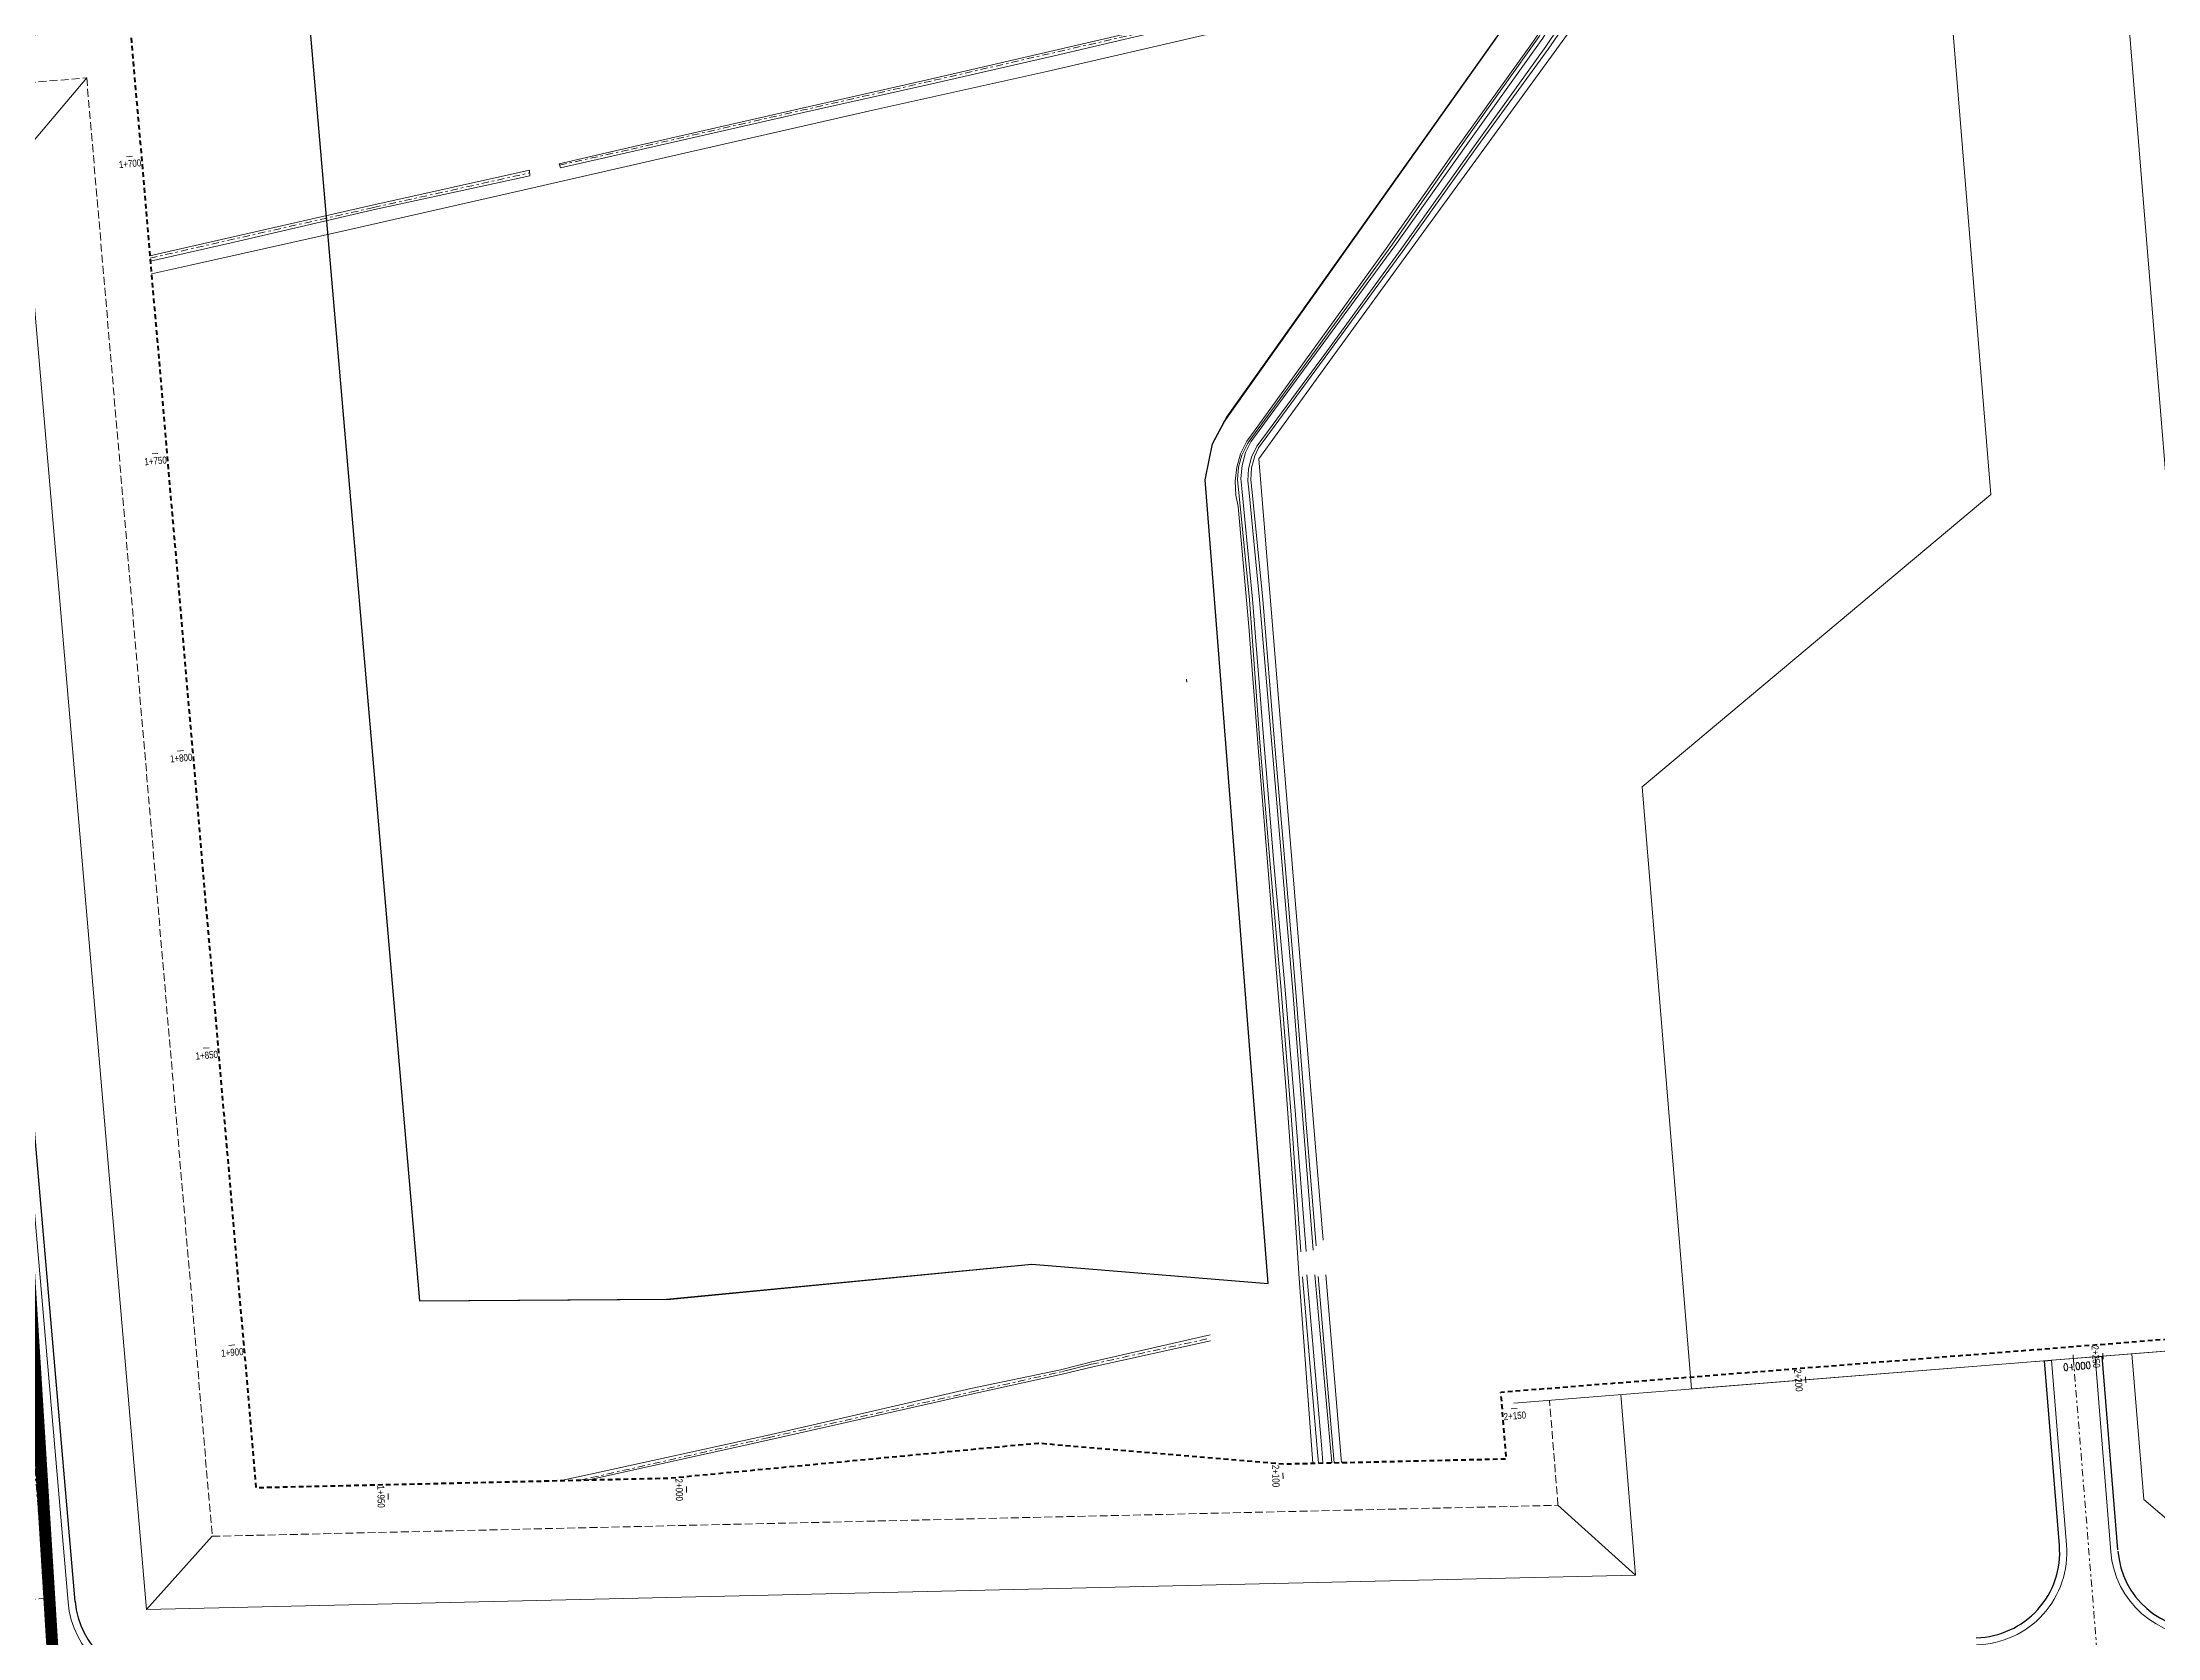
# Model space of a CAD drawing. Header units: metres. Extents: x -703672 to 3951284, y -4124475 to 4104628.
# Drawn here: x 327825.5 to 328180, y 4103715.6 to 4103983 of the extents above; entities that cross this region are included whole.
import ezdxf

# ---------------------------------------------------------------- set-up
doc = ezdxf.new("R2010")
doc.units = ezdxf.units.M
doc.header["$MEASUREMENT"] = 0
for name, pattern in [('DGN Style 2', [1.3283826688107345, 0.7970296012864407, -0.5313530675242938]), ('DGN Style 3', [1.8597357363350286, 1.328382668810735, -0.5313530675242938]), ('DGN Style 7', [2.6567653376214695, 1.195544401929661, -0.5313530675242938, 0.3985148006432204, -0.5313530675242938])]:
    doc.linetypes.add(name, pattern=pattern)
for name, color, linetype, lineweight in [('C-ALGN-STAT', 8, 'Continuous', 0), ('C-ALGN-STAT1', 8, 'Continuous', 0), ('C-ANNO-TEXT', 7, 'Continuous', 25), ('C-PROP-CONS(Alpha)', 7, 'DGN Style 2', 40), ('C-ROAD-CNTR', 8, 'DGN Style 7', 0), ('C-ROAD-CURB', 9, 'Continuous', 0), ('C-ROAD-OTLN', 7, 'Continuous', 0), ('C-RUNW-EDGE', 7, 'Continuous', 0), ('C-SITE-EROS', 252, 'Continuous', 0), ('C-SITE-FENC', 6, 'Continuous', 0), ('V-DTCH-CNTR', 252, 'DGN Style 7', 0), ('V-DTCH-TOP~', 252, 'Continuous', 0), ('V-PVMT-GRVL', 9, 'Continuous', 0), ('V-SITE-FENC', 251, 'FENCE', 0), ('V-STRM-CULV', 3, 'CULVRT', 0)]:
    doc.layers.add(name, color=color, linetype=linetype, lineweight=lineweight)
doc.styles.add('DGN', font='ENGINEERING.shx', dxfattribs={"width": 0.85, "height": 1.2})
doc.styles.add('Style-ENGINEERING', font='ENGINEERING.shx')
doc.styles.add('Style-WORKING', font='WORKING.shx')
doc.linetypes.add('CULVRT', pattern='A,0.10417,-0.009026500000000007,["C",Style-WORKING,S=0.0078125,R=0,X=-0.002799034118652344,Y=-0.00390625],-0.012933,["P",Style-WORKING,S=0.0078125,R=0,X=-0.002614498138427734,Y=-0.00390625],-0.009026499999999993', length=0.135156)
doc.linetypes.add('FENCE', pattern='A,0.1,-0.01302,[7,dgnlstyle-tsaec.shx,S=0.0001240079365079365,R=0,X=0,Y=0],-0.01302', length=0.12604)

# ---------------------------------------------------------------- blocks, each defined once
blk = doc.blocks.new('lbl_tic')
at = {"color": 0, "linetype": 'ByBlock', "lineweight": -2}
blk.add_line((0, -0.04164999999999996), (0, 0.04164999999999996), dxfattribs=at)

msp = doc.modelspace()

# ---------------------------------------------------------------- linework, layer by layer
at = {"layer": 'C-ALGN-STAT1', "flags": 128}
for points in [[(327840.6135635727, 4103963.925943899), (327839.617246765, 4103963.84019532)], [(327844.9009924916, 4103914.110103514), (327843.9046756839, 4103914.024354935)], [(327849.1884214107, 4103864.294263128), (327848.192104603, 4103864.20851455)], [(327853.4758503297, 4103814.478422744), (327852.479533522, 4103814.392674165)], [(327857.7632792487, 4103764.662582359), (327856.766962441, 4103764.57683378)], [(328170.8388152461, 4103763.289029683), (328170.9181266276, 4103762.292179792)], [(328120.9963207069, 4103759.323460605), (328121.0756320884, 4103758.326610714)], [(328071.7152149403, 4103753.950469007), (328072.7119788388, 4103754.030853897)], [(328033.4364924086, 4103743.222917142), (328033.4595270739, 4103742.223182475)], [(327883.4762923739, 4103739.767717361), (327883.4993270391, 4103738.767982694)], [(327933.4630257188, 4103740.919450622), (327933.4860603841, 4103739.919715954)]]:
    msp.add_lwpolyline(points, dxfattribs=at)
at = {"layer": 'C-ANNO-TEXT', "color": 251, "lineweight": 30, "ltscale": 0.6, "elevation": 8.129185709809853}
for points in [[(328148.5222766129, 4104316.835999697), (327636.2924083, 4104274.837372858), (327694.6042840966, 4104003.792685883), (327867.5857724902, 4104017.971496408), (327888.7489738908, 4103772.075253479), (327930.1480395671, 4103772.347375909), (327991.377388112, 4103778.205533828), (328030.9897292816, 4103774.983627418), (328020.397414019, 4103909.701128297), (328021.6175381817, 4103915.716495383), (328024.0348773939, 4103920.166228428), (328073.8161843045, 4103990.316554586), (328076.9767566926, 4104002.336634), (328073.070574273, 4104056.320837132), (328075.746113692, 4104063.261209204), (328158.6543382432, 4104190.301327689), (328175.0174822973, 4104191.778596146), (328167.5720498138, 4104274.248836152), (328151.9951939788, 4104274.479090938)], [(328148.5268188755, 4104316.780600681), (327636.2924083, 4104274.837372858), (327694.6042840966, 4104003.792685883), (327867.5857724902, 4104017.971496408), (327888.7489738908, 4103772.075253479), (327930.8145552425, 4103772.351757019), (327991.377388112, 4103778.205533828), (328030.9897292816, 4103774.983627418), (328020.397414019, 4103909.701128297), (328021.6175381817, 4103915.716495383), (328023.610856816, 4103919.385709762), (328073.8161843045, 4103990.316554586), (328076.9767566926, 4104002.336634), (328073.070574273, 4104056.320837132), (328075.746113692, 4104063.261209204), (328158.6543382432, 4104190.301327689), (328174.0894228251, 4104191.694810721), (328167.5720498138, 4104274.248836152), (328151.9951939788, 4104274.479090938)]]:
    msp.add_lwpolyline(points, close=True, dxfattribs=at)
at = {"layer": 'C-ANNO-TEXT', "color": 1, "lineweight": -2, "ltscale": 0.6, "const_width": 2}
msp.add_lwpolyline([(327885.7091326918, 4103558.900112357), (327836.2487388989, 4103568.407121208), (327819.1258786097, 4103844.10534371), (327501.4196611037, 4103810.832071274)], dxfattribs=at)
at = {"layer": 'C-PROP-CONS(Alpha)', "color": 9, "transparency": 33554661, "flags": 128}
msp.add_lwpolyline([(328051.3527000129, 4102748.37939936), (328033.3155557459, 4102763.759859016), (328008.635876491, 4102785.194791595), (328001.0587122234, 4102791.754994317), (327978.7635198684, 4102811.492673358), (327966.1439298082, 4102822.81362133), (327961.8799502737, 4102829.347595384), (327957.057644274, 4102838.760785415), (327950.9142166439, 4102852.447486374), (327944.9108842695, 4102882.46314165), (327922.9503158275, 4102979.617200589), (327922.1960612735, 4102984.074704956), (327896.895254712, 4103096.805002357), (327873.602682129, 4103197.996084934), (327970.2778919048, 4103222.03458913), (327945.2853782952, 4103305.343080384), (327930.2819876203, 4103330.564998057), (327883.5789010234, 4103409.045375251), (327883.5789010235, 4103409.045375251), (327870.9613363898, 4103413.475533437), (327831.8293273544, 4103476.306306486), (327799.6734495071, 4103521.613691107), (327806.6592676204, 4103526.955593927), (327784.9216440988, 4103571.617824119), (327626.2738909589, 4103555.289453546), (327612.5795421994, 4103537.316554541), (327610.912267143, 4103605.482858766), (327464.3899750119, 4103600.408329677), (327376.9287606052, 4103410.137822579), (327521.4700117525, 4103346.727226583), (327528.8281654069, 4103347.647212733), (327568.3287292437, 4103211.27215154), (327234.5934998402, 4103358.397358307), (327245.9429127203, 4103450.162797557), (327247.4057606828, 4103462.282137395), (327240.1466832621, 4103465.304146356), (327209.4846702361, 4103470.912804143), (327163.5775247305, 4103479.173001934), (327097.1773292364, 4103490.791457197), (327094.8037589096, 4103490.336329404), (327087.5669605479, 4103491.465917642), (327077.449539086, 4103494.95888159), (327074.0302851388, 4103496.139353393), (327072.3445527111, 4103496.70369043), (327040.4265800085, 4103507.290822693), (327024.6254833043, 4103509.746641063), (327005.0554566061, 4103511.621346213), (326997.3663593705, 4103513.401218432), (326987.1858611336, 4103509.176851866), (326924.9401869376, 4103516.679666858), (326868.1898380349, 4103514.452095245, -0.4874798272826256), (326842.7291952347, 4103544.504835935), (326855.8128268328, 4103607.653487044), (326872.3549334486, 4103674.829124694), (326885.7849688843, 4103716.963841686), (326897.1820855098, 4103756.392376348), (326911.8079730987, 4103792.562866542), (326942.7784593481, 4103859.495280759), (326985.0309523789, 4103937.170100313), (327038.3759761521, 4104017.339902852), (327049.9699591843, 4104031.93014326), (327093.2772874826, 4104085.216318096), (327121.0561478767, 4104115.05712215), (327147.4927338528, 4104141.109056442), (327201.0579048989, 4104189.950156559), (327247.8236230445, 4104227.241544621), (327274.2756034104, 4104246.458416275), (327310.9052788371, 4104272.189052842), (327338.7507480193, 4104290.682435896), (327394.3822770293, 4104323.718145463), (327454.7797406209, 4104356.193582261), (327554.8217139727, 4104397.588329164), (327560.1573850386, 4104391.696800068), (327629.8959608893, 4104414.015198105), (327759.0313031515, 4104448.398455133), (327757.2739255879, 4104455.165774307), (328107.0540342975, 4104542.510103815), (328119.3380608568, 4104542.510103815), (328124.6483431717, 4104536.17317302), (328129.4254646109, 4104518.549251009), (328131.921990407, 4104503.029638088), (328135.078302787, 4104500.213224401), (328154.085317786, 4104500.667789092), (328149.8985258908, 4104547.783738694), (328149.7745655841, 4104555.824714896), (328168.0966631506, 4104560.116307975), (328180.1971601305, 4104561.571233069), (328186.8764764442, 4104562.389659171), (328203.8937110046, 4104564.517264253), (328194.5649608789, 4104557.623580912), (328191.4437345657, 4104556.202444898), (328187.3603782359, 4104545.719257489), (328182.8253075863, 4104532.763466077), (328181.3393865761, 4104525.839460123), (328180.4385673145, 4104514.508980992), (328180.3416913476, 4104501.519693172), (328182.9952471908, 4104464.369911368), (328121.0450735461, 4104464.115166628), (328089.3117504606, 4104492.939601823), (327768.6929376793, 4104411.193379837), (327762.394272341, 4104435.44831491), (327630.6153729495, 4104402.081270727), (327568.961239384, 4104381.975780278), (327586.7809209799, 4104362.299684941), (327579.7950375145, 4104360.190021981), (327526.9949811692, 4104339.560635842), (327472.178603134, 4104315.449356015), (327377.0616109308, 4104262.394203749), (327337.8150383515, 4104235.453131521), (327331.8477650884, 4104234.203481648), (327216.3820695355, 4104145.337984444), (327178.5929724798, 4104112.042658567), (327136.6371358891, 4104068.619937841), (327133.1617217513, 4104062.073926368), (327081.9927725713, 4104002.304896605), (327197.9125123062, 4103949.973291562), (327165.5484697489, 4103878.060140899), (327236.1839484199, 4103839.517953459), (327385.373955234, 4103849.829860281), (327376.9496945368, 4103947.711745712), (327522.7087312953, 4103959.659207741), (327570.1209276664, 4103966.104005254), (327619.9429955619, 4103970.187781311), (327675.5802737248, 4103972.189662043), (327840.2462419602, 4103985.686872555), (327861.3262067086, 4103740.757760243), (327930.6420660896, 4103742.354851621), (327992.4427256854, 4103748.227855178), (328033.5029494578, 4103744.724846469), (328070.8848923553, 4103745.586155542), (328069.9830035489, 4103756.769478619), (328241.8330771768, 4103770.442215998), (328288.4642937218, 4103241.598537642), (328052.9743225681, 4103223.495877456), (328046.3409570817, 4103208.988679592), (328077.9633670195, 4102853.33535271), (328045.914018165, 4102815.224954779), (328124.4115326538, 4102748.37939936)], format="xyb", dxfattribs=at)
at = {"layer": 'C-ROAD-CNTR'}
for p, q in [((327841.6622341247, 4103541.58881854), (327818.7310130846, 4103808.027765691)), ((328165.9104809279, 4103762.395341465), (328183.549423465, 4103543.674373108)), ((327826.1193744617, 4103722.182043692), (327463.1185939342, 4103692.427881349))]:
    msp.add_line(p, q, dxfattribs=at)
at = {"layer": 'C-ROAD-CURB', "linetype": 'Continuous', "lineweight": 25}
for p, q in [((327831.0325800523, 4103721.655978884), (327823.5625127414, 4103808.45104601)), ((328161.0757561542, 4103762.010681042), (328162.2718728324, 4103762.107142909)), ((328163.5736550642, 4103731.037006326), (328161.0757561542, 4103762.010681041)), ((328169.5488812551, 4103762.686116333), (328170.7443659696, 4103762.790414481)), ((328173.3606570888, 4103730.348689251), (328170.7452057021, 4103762.780001888))]:
    msp.add_line(p, q, dxfattribs=at)
for centre, radius, start, end in [((328149.3199313156, 4103729.88750239), 14.3, 271.3199058390018, 4.610689591970204), ((328187.6345415482, 4103731.248202567), 14.30000000000001, 184.6106895919702, 272.8151973677364), ((327845.2799104025, 4103722.882183555), 14.3, 184.9190724236317, 271.3199058390018)]:
    msp.add_arc(centre, radius, start, end, dxfattribs=at)
at = {"layer": 'C-ROAD-OTLN'}
for p, q in [((327829.836999883, 4103721.55308059), (327822.3669325721, 4103808.348147715)), ((328162.2718728324, 4103762.10714291), (328169.5688182643, 4103762.687702561)), ((328164.7697717423, 4103731.133468195), (328162.2719767169, 4103762.105854753)), ((328172.1847011215, 4103730.002236761), (328169.5489851395, 4103762.684828175))]:
    msp.add_line(p, q, dxfattribs=at)
for centre, start, end in [((328149.3199313156, 4103729.88750239), 271.3199058390018, 4.610689591970204), ((328187.6345415482, 4103731.248202567), 184.6106895919702, 272.8151973677364), ((327845.2799104025, 4103722.882183555), 184.9190724236317, 271.3199058390018)]:
    msp.add_arc(centre, 15.5, start, end, dxfattribs=at)
at = {"layer": 'C-RUNW-EDGE', "flags": 128}
msp.add_lwpolyline([(328171.7272787691, 4104028.663295216), (328181.4590307145, 4103909.657930877), (328193.3235698621, 4103764.576381937), (328101.9195930693, 4103757.304097766), (328093.6651864073, 4103858.225507399), (328152.0931519028, 4103907.254643826), (328142.3634807242, 4104026.220473579)], dxfattribs=at)
at = {"layer": 'C-SITE-EROS', "linetype": 'DGN Style 3', "transparency": 33554661}
for p, q in [((327385.6090150409, 4103940.394696575), (327832.9589100714, 4103977.062720762)), ((327832.9589100714, 4103977.062720762), (327853.9998678348, 4103732.586832463)), ((328079.5401207413, 4103737.783455516), (328078.118057752, 4103755.416881865)), ((327853.9998678348, 4103732.586832463), (328079.5401207413, 4103737.783455516))]:
    msp.add_line(p, q, dxfattribs=at)
at = {"layer": 'C-SITE-EROS', "linetype": 'Continuous'}
for p, q in [((327822.0279122385, 4103964.126493071), (327832.9589100715, 4103977.062720762)), ((327822.0279122385, 4103964.126493071), (327843.0103595244, 4103720.330440792)), ((328239.1126936942, 4103768.21945669), (328072.1374743611, 4103754.934572521)), ((328090.0807828006, 4103756.362178218), (328092.5229633205, 4103726.079405475)), ((328079.5401207414, 4103737.783455515), (328092.5229633206, 4103726.079405474)), ((327843.0103595244, 4103720.330440791), (327853.9998678348, 4103732.586832463)), ((328092.5229633206, 4103726.079405475), (327843.0103595244, 4103720.330440792))]:
    msp.add_line(p, q, dxfattribs=at)
at = {"layer": 'C-SITE-FENC', "linetype": 'FENCE', "ltscale": 80}
msp.add_lwpolyline([(328188.4712372908, 4103729.581298401), (328177.6988894762, 4103738.755823569), (328175.7297276834, 4103763.173215556)], dxfattribs=at)
at = {"layer": 'V-DTCH-CNTR'}
for p, q in [((327912.2058693895, 4103962.431302109, 6.489865255557795), (327924.542561609, 4103965.194384663, 6.491400978625443)), ((327881.0302036376, 4103955.33625943, 6.340948329423028), (327907.2449138538, 4103961.149783253, 6.48828398122334)), ((327843.5891523496, 4103946.845437858, 6.314794136539454), (327857.5052879486, 4103950.015859248, 6.279170624073956)), ((327915.6921880955, 4103742.01039479, 6.208163046020474), (327917.5649888177, 4103742.425125111, 6.203944590018153))]:
    msp.add_line(p, q, dxfattribs=at)
at = {"layer": 'V-DTCH-CNTR', "extrusion": (0.1846725134318438, -0.800544435047943, 0.5701093494203854), "elevation": -3224843.972549404, "flags": 128}
msp.add_lwpolyline([(1242177.341925386, 2237816.429964253), (1242123.158495568, 2237816.38950966), (1242095.236169523, 2237816.500711135), (1242074.645340401, 2237816.484203022)], dxfattribs=at)
at = {"layer": 'V-DTCH-CNTR', "extrusion": (0.1974199477801586, -0.871595613537192, 0.4487164479726652), "elevation": -3512256.30266825, "flags": 128}
msp.add_lwpolyline([(1226473.771029711, 1763521.598713212), (1226451.818860924, 1763521.603184759), (1226422.565816683, 1763521.527172245)], dxfattribs=at)
at = {"layer": 'V-DTCH-CNTR', "extrusion": (-0.002498263367716824, -0.0005650078007871507, 0.9999967197177853), "elevation": -3131.559018266313, "flags": 128}
msp.add_lwpolyline([(327880.0228378844, 4103954.221964697), (327856.4978412716, 4103948.901563666)], dxfattribs=at)
at = {"layer": 'V-DTCH-CNTR', "extrusion": (-0.01550001439833809, -0.003404614435609736, 0.9998740711480604), "elevation": -19049.47135424788, "flags": 128}
msp.add_lwpolyline([(327962.0317840559, 4103720.350110088), (327981.8370084275, 4103724.699826146)], dxfattribs=at)
at = {"layer": 'V-DTCH-CNTR'}
msp.add_polyline3d([(327917.5649888177, 4103742.425125111, 6.203944590018153), (327947.1082526381, 4103749.1171235, 6.263163734677981), (327981.3174821288, 4103756.801156939, 6.425885613111255), (327996.4818683641, 4103760.214818654, 6.221077012027834)], dxfattribs=at)
at = {"layer": 'V-DTCH-TOP~'}
for p, q in [((327912.3704116881, 4103961.979633228, 6.886839960166441), (327912.1619322437, 4103962.682629721, 6.886802427385057)), ((327907.1671639166, 4103961.594786436, 6.864997343960233), (327907.1999497635, 4103960.659393922, 7.015112596743485)), ((328017.2560545251, 4103876.261465569, 7.616576796350699), (328017.3496476656, 4103875.780398073, 7.620028406266684))]:
    msp.add_line(p, q, dxfattribs=at)
at = {"layer": 'V-DTCH-TOP~', "linetype": 'Continuous'}
for p, q in [((328027.8069772949, 4103916.186484235, 7.270816938047382), (328039.3061451525, 4103931.918338127, 7.297501983384286)), ((328039.6814559482, 4103931.846857585, 6.708817129331472), (328028.0428321458, 4103916.060473356, 6.648437658710577)), ((328029.1065138279, 4103915.37811445, 6.609536635549006), (328040.7472149775, 4103931.167425363, 6.585427861710755)), ((328040.9731442041, 4103930.869753086, 7.177860141910315), (328029.3342238612, 4103915.039649328, 7.198116075849455))]:
    msp.add_line(p, q, dxfattribs=at)
at = {"layer": 'V-DTCH-TOP~', "extrusion": (-0.02156799184509228, 0.07933777220008116, 0.9966144388027388), "elevation": 318533.7119753925, "flags": 128}
msp.add_lwpolyline([(-1393013.855668103, -3861097.325055439), (-1392986.623104292, -3861098.591185698), (-1392962.993300017, -3861099.586933842), (-1392948.700391789, -3861100.139981963)], dxfattribs=at)
at = {"layer": 'V-DTCH-TOP~', "linetype": 'Continuous', "extrusion": (0.6246991456650883, 0.05219835666614489, 0.7791189312079785), "elevation": 419140.2847958374, "flags": 128}
msp.add_lwpolyline([(4062209.859949231, -520920.905254108), (4062180.97825572, -520920.9657376175), (4062178.540869868, -520920.961593903)], dxfattribs=at)
at = {"layer": 'V-DTCH-TOP~', "linetype": 'Continuous', "extrusion": (0.6291772087107602, 0.0514893085517595, 0.7755545700618355), "elevation": 417699.2200495733, "flags": 128}
msp.add_lwpolyline([(4063347.529605382, -513150.8972972713), (4063318.254493534, -513151.0564445428), (4063315.850744814, -513151.0517738638)], dxfattribs=at)
at = {"layer": 'V-DTCH-TOP~', "linetype": 'Continuous', "extrusion": (-3.447883678983807e-05, 0.0003795566915531821, 0.9999999273739613), "elevation": 1552.615461195545, "flags": 128}
msp.add_lwpolyline([(328041.6327710301, 4103744.618457242), (328038.7694490646, 4103776.139037239)], dxfattribs=at)
at = {"layer": 'V-DTCH-TOP~', "linetype": 'Continuous', "extrusion": (3.169242448954893e-05, -0.0003688586727784588, 0.9999999314694326), "elevation": -1496.266045361978, "flags": 128}
msp.add_lwpolyline([(328042.0248841152, 4103744.648467738), (328039.3414451826, 4103775.880210696)], dxfattribs=at)
at = {"layer": 'V-DTCH-TOP~', "extrusion": (0.08616777060868398, -0.3936396564763467, 0.9152174256194608), "elevation": -1587133.847228776, "flags": 128}
msp.add_lwpolyline([(1197863.902547198, 3604769.72113606), (1197894.122792893, 3604769.739459326), (1197929.237458774, 3604770.144527432)], dxfattribs=at)
at = {"layer": 'V-DTCH-TOP~', "extrusion": (0.02158762782590836, 0.004672912382968008, 0.999756039348956), "elevation": 26262.19406023454, "flags": 128}
msp.add_lwpolyline([(3941477.260250122, -1188398.824272697), (3941477.26025012, -1188403.897906126)], dxfattribs=at)
at = {"layer": 'V-DTCH-TOP~', "extrusion": (0.02596190503115824, 0.006275126105505002, 0.9996432375000159), "elevation": 34271.61179740699, "flags": 128}
msp.add_lwpolyline([(3911837.194839973, -1282413.661593792), (3911837.194839972, -1282413.20963283)], dxfattribs=at)
at = {"layer": 'V-DTCH-TOP~', "linetype": 'Continuous'}
for points in [[(328039.3061451525, 4103931.918338127, 7.297501983384286), (328051.7847090503, 4103949.216140633, 7.375106815665006), (328063.8510205134, 4103966.469404605, 7.515083559025399), (328076.3780266388, 4103984.021295356, 7.752068895764076), (328078.2494601472, 4103987.323655531, 7.806461837564669), (328079.7632361196, 4103990.804507209, 7.860854779359983), (328080.9025672936, 4103994.425248923, 7.915247721146457), (328081.6548188727, 4103998.145727879, 7.761249567509616), (328082.0116486418, 4104001.924685224, 7.607251413861185), (328082.0702285995, 4104006.383695947, 7.426329165969086)], [(328039.6814559482, 4103931.846857585, 6.708817129331472), (328052.2171722814, 4103948.924181021, 6.66148826147883), (328064.4144100248, 4103966.123722426, 6.70242544307245), (328076.9907949601, 4103983.702392092, 6.949956901024485), (328078.8611774174, 4103986.750340223, 6.918334417473133), (328080.3797497526, 4103989.987971519, 6.88671193392085), (328081.5275421512, 4103993.374841897, 6.855089450363337), (328082.2902165351, 4103996.868642997, 6.814327530192564), (328082.6582456715, 4104000.425730696, 6.773565610021869), (328082.6156558095, 4104006.347306128, 6.706066753882276)], [(328040.7472149775, 4103931.167425363, 6.585427861710755), (328053.189417259, 4103948.302846732, 6.611017944141643), (328065.2487786807, 4103965.294306458, 6.654107331925282), (328077.5251472928, 4103982.315663656, 6.90001866118493), (328079.5960084412, 4103985.423907319, 6.869290567166644), (328081.3228410076, 4103988.735658193, 6.838562473144208), (328082.6858668893, 4103992.212985473, 6.807834379123605), (328083.6694748066, 4103995.816061941, 6.777106285103528), (328084.2623991052, 4103999.503620121, 6.7392290068004), (328084.4578487863, 4104003.233424942, 6.701351728479679), (328084.2535852868, 4104006.962757453, 6.66347445017508), (328084.2522049322, 4104006.975437186, 6.663345100413558)], [(328040.9731442041, 4103930.869753086, 7.177860141910315), (328053.4628247843, 4103947.989035329, 7.14810817249311), (328065.6305066335, 4103965.067914651, 7.294277538492082), (328077.9048818478, 4103981.858148977, 7.554417060622889), (328080.0038786887, 4103984.937987167, 7.598107155732301), (328081.7609821496, 4103988.224897333, 7.641797250840014), (328083.1559828605, 4103991.681074995, 7.685487345953049), (328084.1728361851, 4103995.266768837, 7.729177441064138), (328084.799846759, 4103998.940737912, 7.642787015322405), (328085.0298030043, 4104002.660725968, 7.556396589567662), (328084.8600600733, 4104006.383947469, 7.470006163847842), (328084.8068568785, 4104006.882023646, 7.458395548044699)], [(328036.4465410685, 4103780.278186685, 7.23863469915355), (328034.8401839895, 4103803.162545954, 7.028304185464279), (328033.1176932295, 4103824.1507539, 7.031083070574184), (328031.2813544941, 4103845.266389072, 7.111094983665481), (328029.5909698388, 4103865.714843444, 7.247248183653461), (328027.8377397856, 4103889.571877401, 7.218316048554939), (328027.8377397856, 4103889.571877401, 7.218316048554939), (328026.0782927271, 4103907.562098894, 7.21413629691525), (328025.8474636619, 4103909.669625765, 7.204344331778159), (328026.0157028137, 4103911.783070145, 7.194552366642739), (328026.5770481849, 4103913.827536564, 7.22835422249544), (328027.5116070223, 4103915.730573963, 7.262156078340489), (328027.8069772951, 4103916.186484235, 7.270816938047382)], [(328037.3090592902, 4103780.322727777, 6.322682424527287), (328035.5397164006, 4103803.228276335, 6.237322217498473), (328033.8240211105, 4103824.188602136, 6.281779350559574), (328031.889722374, 4103845.373089366, 6.283291903870357), (328030.2278978461, 4103865.897151838, 6.355876590787297), (328028.364503555, 4103889.674984707, 6.505273070248201), (328026.610381449, 4103907.690204803, 6.599650512399279), (328026.4059570771, 4103909.898124188, 6.62918346948436), (328026.600719847, 4103912.106916799, 6.65871642657325), (328027.1883574587, 4103914.244995228, 6.653320490012788), (328028.042832145, 4103916.060473356, 6.648437658710577)], [(328038.4802904276, 4103780.572039155, 6.254849681209002), (328036.7142338445, 4103803.212480613, 6.215481595912557), (328035.0817513932, 4103823.986109347, 6.197822962561588), (328033.3183939554, 4103845.023917671, 6.203793906879589), (328031.5123816571, 4103866.006418101, 6.264275663871381), (328029.4990315035, 4103889.581780207, 6.470334536364888), (328027.8090860462, 4103907.484480932, 6.569271233229095), (328027.5337682, 4103909.496781301, 6.602872098270538), (328027.6572012826, 4103911.524074315, 6.636472963315313), (328028.1746208913, 4103913.488108337, 6.623254064883348), (328029.0660551071, 4103915.313073467, 6.610035166451098), (328029.1065138276, 4103915.37811445, 6.609536635549006)], [(328030.0649961923, 4103889.622476759, 7.14458662082879), (328028.3121239771, 4103907.614550457, 7.14588080317651), (328028.0539466743, 4103909.660998242, 7.152170572783824), (328028.1946681079, 4103911.718861585, 7.158460342392345), (328028.7290210521, 4103913.711114327, 7.181681154169446), (328029.3342238608, 4103915.039649328, 7.198116075849455)], [(328039.0058909212, 4103781.25368534, 7.043532331056809), (328037.224480789, 4103803.058956106, 6.991978597476169), (328035.5977540641, 4103823.827466343, 6.985698300429497), (328033.7905037936, 4103845.030074693, 6.948172756419915), (328032.0496253064, 4103865.694503563, 7.040767058026169), (328030.0649961923, 4103889.622476759, 7.14458662082879)]]:
    msp.add_polyline3d(points, dxfattribs=at)
at = {"layer": 'V-DTCH-TOP~'}
for points in [[(328074.8176979927, 4103999.981252478, 6.898433697643384), (328052.5055487708, 4103994.938502713, 6.933846727464243), (328022.0740499894, 4103987.905875007, 6.902264228029125), (327994.3814546096, 4103981.492139687, 6.985533727876728), (327974.3435810551, 4103976.849531191, 7.025569480882552), (327952.8896406458, 4103971.99456466, 6.997000051359493), (327924.4201250552, 4103965.504525971, 6.848257554590745), (327912.1619322437, 4103962.682629721, 6.886802427385057), (327912.1619322437, 4103962.682629721, 6.886802427385057)], [(328075.1049364946, 4103999.216153064, 7.005170882628121), (328052.8615915354, 4103993.984268929, 7.03862228051657), (328022.0122277248, 4103987.087658393, 6.877739544619658), (327995.1279542281, 4103980.782137189, 6.943710359104976), (327974.5734308894, 4103976.068941079, 7.025723411194789), (327953.0905471392, 4103971.271211017, 6.996611753271957), (327924.6706427617, 4103964.808150027, 6.959303607209648), (327912.3704116881, 4103961.979633228, 6.886839960166441), (327912.3704116881, 4103961.979633228, 6.886839960166441)], [(327907.1999497635, 4103960.659393922, 7.015112596743485), (327880.9428644617, 4103954.930836406, 6.853921081140129), (327857.6496808795, 4103949.530382435, 6.849616090460358), (327843.6323307073, 4103946.343746467, 6.712317980902128)], [(327917.5911400986, 4103742.150175414, 6.74934926929253), (327947.0863721855, 4103748.728539064, 6.848216955620316), (327981.4526487531, 4103756.463436884, 6.975594475365625), (327996.4488771107, 4103759.772619832, 6.950214067868359), (328001.5768530132, 4103761.015048447, 6.975758395045176), (328021.2883870172, 4103765.38232132, 6.964614854649859)], [(327981.1623193902, 4103757.358685943, 6.97555329907901), (327996.1784342249, 4103760.470482834, 6.891932510656822), (328001.4125008343, 4103761.816696057, 6.956589373333522), (328021.2624707107, 4103766.333949313, 6.91999546794581)]]:
    msp.add_polyline3d(points, dxfattribs=at)
at = {"layer": 'V-PVMT-GRVL', "linetype": 'Continuous'}
for p, q in [((328028.7665877332, 4103918.063448457, 7.429519182190361), (328039.4105462176, 4103932.775082754, 7.464728567683935)), ((328036.1396089956, 4103775.804044774, 7.369610551811107), (328035.23247947, 4103790.402073493, 7.310576227071408))]:
    msp.add_line(p, q, dxfattribs=at)
at = {"layer": 'V-PVMT-GRVL', "linetype": 'Continuous', "extrusion": (6.676285498945492e-06, -8.992056368796263e-05, 0.9999999959348599), "elevation": -359.4541601048743, "flags": 128}
msp.add_lwpolyline([(328036.1395524836, 4103775.788313424), (328038.4386300857, 4103744.82283822)], dxfattribs=at)
at = {"layer": 'V-PVMT-GRVL', "linetype": 'Continuous'}
for points in [[(328081.803732935, 4104006.319673847, 7.612169073175238), (328081.9127728788, 4104002.596218002, 7.635711726066113), (328081.6222198762, 4103998.882514717, 7.659254378958089), (328080.9354193797, 4103995.221323897, 7.682797031849006), (328079.8602792711, 4103991.654800816, 7.706339684742581), (328078.4091788077, 4103988.224010735, 7.729882337631182), (328076.5988260882, 4103984.968456071, 7.753424990522596), (328075.4343688618, 4103983.23407712, 7.766627818378147), (328061.6869501796, 4103964.03294065, 7.596807470673802), (328050.7666361833, 4103948.475897246, 7.509062062164212), (328039.4105462176, 4103932.775082754, 7.464728567683935)], [(328043.4960624908, 4103989.205020071, 7.698360096924141), (328021.4311527802, 4103984.52721194, 7.531346634486063), (327993.8836161363, 4103978.164607078, 7.536857616286646), (327964.7019472806, 4103971.652878634, 7.472493909737594), (327936.5577770075, 4103965.208117139, 7.551751235614219), (327903.5684665031, 4103957.658782015, 7.504781872901688), (327875.8489639364, 4103951.358311351, 7.488988070435269), (327850.3533222444, 4103945.666995446, 7.379649748456224), (327843.81372154, 4103944.23615776, 7.350044694112675)], [(328028.7665877332, 4103918.063448457, 7.429519182190361), (328027.3904481135, 4103916.156432748, 7.384744678906685), (328026.3567532428, 4103914.044101316, 7.339970175627812), (328025.6953007181, 4103911.787344854, 7.295195672355398), (328025.4251577667, 4103909.451217299, 7.277888739112043), (328025.5541116101, 4103907.103060559, 7.260581805865954), (328025.9480659442, 4103905.24183274, 7.246580918468297), (328027.7041531022, 4103885.109396794, 7.35328726935937), (328029.2630397578, 4103864.804189623, 7.277907163108353), (328030.8510739375, 4103845.615661087, 7.250768738327807), (328032.4271183872, 4103826.312431665, 7.17705263488137), (328033.9664512312, 4103807.308388767, 7.137214891639026), (328035.23247947, 4103790.402073493, 7.310576227071408)]]:
    msp.add_polyline3d(points, dxfattribs=at)
at = {"layer": 'V-SITE-FENC', "linetype": 'FENCE', "ltscale": 40, "extrusion": (-5.034766030712666e-05, 0.0006130502912399266, 0.9999998108172089), "elevation": 2506.35304232772, "flags": 128}
msp.add_lwpolyline([(328043.2309597788, 4103744.183624839), (328040.6455814067, 4103775.664068109)], dxfattribs=at)
at = {"layer": 'V-SITE-FENC', "linetype": 'FENCE', "ltscale": 40}
msp.add_polyline3d([(328040.1907207128, 4103782.238510964, 7.05723419300535), (328038.4784797223, 4103803.277469793, 7.029323413731312), (328036.6997131017, 4103824.286870119, 7.045796712294184), (328035.0017142631, 4103845.304715276, 7.036529361723602), (328033.2439438681, 4103866.297011269, 7.090995512435882), (328031.3084473945, 4103890.102204097, 7.188744199817471), (328029.4101999584, 4103913.23494158, 7.327086172112182), (328041.711128816, 4103930.174190195, 7.258326402739939), (328054.2013820912, 4103947.381338359, 7.317164304531858), (328066.6703771762, 4103964.481909176, 7.454406692679115), (328078.8807168779, 4103981.327086476, 7.596618912890371), (328087.2877666311, 4103992.889878599, 7.782712097495761), (328085.6669585048, 4104010.657197816, 7.572619495157291)], dxfattribs=at)
at = {"layer": 'V-STRM-CULV', "ltscale": 70.34061896085076}
msp.add_line((327996.4818683641, 4103760.214818654, 6.221077012027834), (328001.3384965828, 4103761.42221541, 6.280284365250239), dxfattribs=at)

# ---------------------------------------------------------------- block references
at = {"layer": 'C-ALGN-STAT', "lineweight": 18}
for p, xscale, yscale, zscale, rotation in [((328165.9105176316, 4103762.39489906), 14.40576230492197, 14.40576230492197, 14.40576230492197, 94.9192020443831), ((328165.910518203, 4103762.394898552), 14.40576230492196, 14.40576230492196, 14.40576230492196, 94.91914903608755), ((328165.9105176316, 4103762.39489906), 14.40576230492195, 14.40576230492195, 14.40576230492195, 4.919202044383083), ((328165.910517125, 4103762.394898488), 14.40576230492195, 14.40576230492195, 14.40576230492195, 4.919149036087619)]:
    msp.add_blockref('lbl_tic', p, dxfattribs=dict(at, xscale=xscale, yscale=yscale, zscale=zscale, rotation=rotation))

# ---------------------------------------------------------------- texts
at = {"layer": 'C-ALGN-STAT', "lineweight": 25, "insert": (328166.5707112756, 4103760.502488308), "char_height": 1.199999999999998, "attachment_point": 8, "rotation": 4.6429012843218835, "line_spacing_factor": 0.6, "style": 'DGN'}
msp.add_mtext('\\Fsimplex;\\H1x;\\W0.85;0+000', dxfattribs=at)
at = {"layer": 'C-ALGN-STAT1', "char_height": 1.2, "attachment_point": 2, "line_spacing_factor": 1.2, "style": 'Style-ENGINEERING'}
for s, insert, rotation in [('\\H1x;\\W0.833333;1+700', (327840.1668543159, 4103963.285279525), 4.919072421229334), ('\\H1x;\\W0.833333;1+750', (327844.4542832348, 4103913.469439141), 4.919072421229334), ('\\H1x;\\W0.833333;1+800', (327848.741712154, 4103863.653598755), 4.919072421229334), ('\\H1x;\\W0.833333;1+850', (327853.029141073, 4103813.837758369), 4.919072421229334), ('\\H1x;\\W0.833333;1+900', (327857.3165699919, 4103764.021917984), 4.919072421229334), ('\\H1x;\\W0.833333;2+250', (328170.2803610023, 4103762.743017908), 274.5489850351077), ('\\H1x;\\W0.833333;2+200', (328120.4378664632, 4103758.77744883), 274.5489850351077), ('\\H1x;\\W0.833333;2+150', (328072.2618278239, 4103753.392603112), 4.610689597780249), ('\\H1x;\\W0.833333;2+100', (328032.8481689411, 4103742.70922901), 271.31990583938017), ('\\H1x;\\W0.833333;1+950', (327882.8879689063, 4103739.254029228), 271.31990583938017), ('\\H1x;\\W0.833333;2+000', (327932.8747022513, 4103740.405762489), 271.31990583938017)]:
    msp.add_mtext(s, dxfattribs=dict(at, insert=insert, rotation=rotation))

doc.saveas('drawing.dxf')
